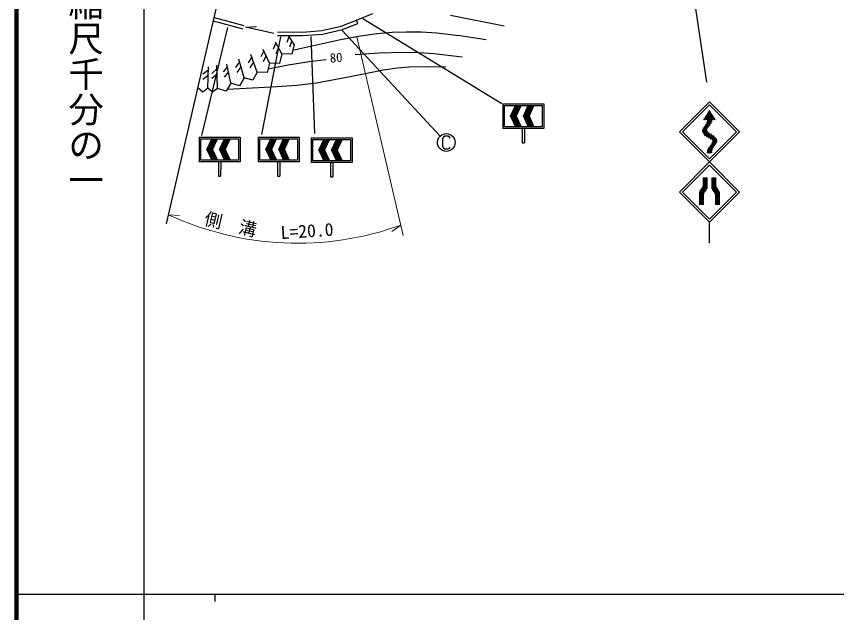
# Model space of a CAD drawing. Units: millimetres, scale not verified. Extents: x 40000 to 680000, y 20000 to 380000.
# Drawn here: x 40000 to 155822, y 202409 to 286630 of the extents above; entities that cross this region are included whole.
import ezdxf
from ezdxf.enums import TextEntityAlignment as Align

# ---------------------------------------------------------------- set-up
doc = ezdxf.new("R2010")
doc.units = ezdxf.units.MM
doc.header["$LTSCALE"] = 1000
for name, color, linetype, lineweight in [('M-BGD', 7, 'Continuous', 25), ('M-BGD-EXST', 7, 'Continuous', 25), ('M-BMK-OTRS', 5, 'Continuous', 25), ('M-STR-HTXT', 7, 'Continuous', 13), ('M-STR-STRC', 7, 'Continuous', 25), ('M-TTL', 2, 'Continuous', 140), ('M-TTL-BAND', 7, 'Continuous', 25)]:
    doc.layers.add(name, color=color, linetype=linetype, lineweight=lineweight)
doc.styles.add('@ＭＳ ゴシック', font='')
doc.styles.add('ＭＳ ゴシック', font='')
doc.styles.get('@ＭＳ ゴシック').set_extended_font_data('@MS Gothic')
doc.styles.get('ＭＳ ゴシック').set_extended_font_data('MS Gothic')

msp = doc.modelspace()

# ---------------------------------------------------------------- linework, layer by layer
at = {"layer": 'M-BGD'}
for p, q in [((67936, 286496), (72094, 285367)), ((85883, 285273), (88045, 286107)), ((88045, 286107), (90343, 287043)), ((88225, 285641), (88045, 286107)), ((108867, 285244), (101314, 286773)), ((66201, 269812), (69855, 285071)), ((67805, 286013), (71963, 284884)), ((72369, 285114), (73924, 285199)), ((76360, 284229), (72369, 285114)), ((83136, 284634), (85883, 285273)), ((86030, 284794), (88225, 285641)), ((76847, 283951), (80445, 283910)), ((76853, 284451), (80427, 284410)), ((78498, 283827), (78169, 282924)), ((79221, 282638), (78523, 283786)), ((80427, 284410), (83136, 284634)), ((80445, 283910), (83213, 284139)), ((83213, 284139), (86030, 284794)), ((76641, 282872), (76274, 281984)), ((77488, 281335), (76589, 282967)), ((78888, 283186), (78559, 282283)), ((79221, 282638), (78875, 281294)), ((74945, 281771), (74518, 280910)), ((75755, 280033), (74869, 281933)), ((77003, 282215), (76636, 281327)), ((72145, 277968), (71392, 280567)), ((73230, 280903), (72731, 280083)), ((74021, 278730), (73111, 281230)), ((75262, 281091), (74835, 280230)), ((77488, 281335), (77142, 279991)), ((78875, 281294), (77488, 281335)), ((67013, 276480), (67128, 279513)), ((68315, 279206), (67582, 278585)), ((68393, 276444), (68300, 279747)), ((69800, 279535), (69183, 278799)), ((70269, 277206), (69726, 279903)), ((71493, 280219), (70939, 279434)), ((71702, 279499), (71148, 278714)), ((73487, 280198), (72987, 279378)), ((75755, 280033), (75409, 278688)), ((77142, 279991), (75755, 280033)), ((67082, 278304), (66310, 277732)), ((67110, 279053), (66338, 278482)), ((68336, 278456), (67604, 277835)), ((69948, 278800), (69331, 278063)), ((74021, 278730), (73388, 277599)), ((75409, 278688), (74021, 278730)), ((70269, 277206), (69636, 276074)), ((71512, 276836), (70269, 277206)), ((72145, 277968), (71512, 276836)), ((73388, 277599), (72145, 277968)), ((66308, 275947), (65632, 276517)), ((67013, 276480), (66308, 275947)), ((67688, 275910), (67013, 276480)), ((68393, 276444), (67688, 275910)), ((69636, 276074), (68393, 276444))]:
    msp.add_line(p, q, dxfattribs=at)
for points in [[(106346, 283323), (102958, 283822), (99375, 284238), (97188, 284386), (95039, 284421), (93057, 284342), (90881, 284146), (88311, 283788), (85745, 283323), (79007, 281807)], [(87843, 281263), (91250, 281473), (94651, 281579), (96846, 281543), (98939, 281401), (102955, 280895)], [(75552, 279243), (78388, 279784), (81352, 280242), (83757, 280563)], [(100620, 279467), (98011, 279518), (95413, 279465), (93792, 279333), (91819, 279050), (87113, 278077), (82397, 277206), (79615, 276882), (76821, 276660), (69765, 276305)]]:
    msp.add_lwpolyline(points, dxfattribs=at)
at = {"layer": 'M-BGD-EXST'}
for p, q in [((86008, 284617), (99848, 269723)), ((100309, 269568), (100159, 269369)), ((100159, 269369), (100159, 268269)), ((100509, 269718), (100309, 269568)), ((100959, 269718), (100509, 269718)), ((101159, 269568), (100959, 269718)), ((101259, 269418), (101159, 269568)), ((100159, 268269), (100308, 268068)), ((100308, 268068), (100508, 267918)), ((100508, 267918), (100958, 267918)), ((100958, 267918), (101158, 268018)), ((101158, 268018), (101258, 268168))]:
    msp.add_line(p, q, dxfattribs=at)
msp.add_circle((100709, 268818), 1250, dxfattribs=at)
at = {"layer": 'M-BMK-OTRS'}
msp.add_line((61207, 257350), (68941, 290847), dxfattribs=at)
at = {"layer": 'M-STR-HTXT'}
for p, q in [((88092, 283723), (94631, 255656)), ((61501, 258621), (63052, 258482)), ((94286, 257135), (93009, 256243))]:
    msp.add_line(p, q, dxfattribs=at)
msp.add_arc((79693, 297579), 42996, 244.96812, 289.84074, dxfattribs=at)
at = {"layer": 'M-STR-STRC'}
for p, q in [((132864, 308313), (137430, 277335)), ((88912, 286328), (108559, 274335)), ((82131, 270103), (81616, 283800)), ((77299, 283728), (74613, 269958)), ((133621, 270307), (137865, 274548)), ((137865, 274548), (142106, 270303)), ((108688, 274295), (108686, 270795)), ((108688, 274295), (114488, 274293)), ((108936, 271045), (108938, 274045)), ((108938, 274045), (114238, 274043)), ((109787, 272545), (110487, 274044)), ((110187, 273402), (110587, 272544)), ((110259, 273556), (110659, 272698)), ((110331, 273710), (110731, 272852)), ((110403, 273864), (110802, 273006)), ((110474, 274017), (110874, 273159)), ((110587, 272544), (111287, 274044)), ((110605, 274044), (110946, 273313)), ((110749, 274044), (111018, 273467)), ((110892, 274044), (111089, 273621)), ((111036, 274044), (111161, 273774)), ((111179, 274044), (111233, 273928)), ((111587, 272544), (112287, 274043)), ((111987, 273401), (112387, 272543)), ((112059, 273555), (112459, 272697)), ((112131, 273709), (112531, 272851)), ((112203, 273863), (112602, 273005)), ((112274, 274017), (112674, 273159)), ((112387, 272543), (113087, 274043)), ((112405, 274043), (112746, 273312)), ((112549, 274043), (112818, 273466)), ((112692, 274043), (112889, 273620)), ((112836, 274043), (112961, 273774)), ((112979, 274043), (113033, 273927)), ((114238, 274043), (114236, 271043)), ((114488, 274293), (114486, 270793)), ((137865, 274123), (134045, 270307)), ((141682, 270303), (137865, 274123)), ((109787, 272545), (110486, 271044)), ((109828, 272633), (110569, 271044)), ((109900, 272787), (110712, 271044)), ((109972, 272941), (110855, 271044)), ((110044, 273095), (110999, 271044)), ((110116, 273248), (111142, 271044)), ((110587, 272544), (111286, 271044)), ((111587, 272544), (112286, 271043)), ((111628, 272633), (112369, 271043)), ((111700, 272786), (112512, 271043)), ((111772, 272940), (112655, 271043)), ((111844, 273094), (112799, 271043)), ((111916, 273248), (112942, 271043)), ((112387, 272543), (113086, 271043)), ((137091, 272235), (137219, 272037)), ((137169, 272355), (137373, 272037)), ((137246, 272475), (137978, 271336)), ((137323, 272595), (138056, 271455)), ((137401, 272716), (138128, 271583)), ((137478, 272836), (138188, 271730)), ((137555, 272956), (138217, 271926)), ((137633, 273076), (138300, 272036)), ((137710, 273196), (138455, 272036)), ((137787, 273316), (138610, 272036)), ((114236, 271043), (108936, 271045)), ((137014, 272115), (137064, 272037)), ((137088, 271037), (138699, 268529)), ((137169, 271152), (137501, 270635)), ((137251, 271264), (137567, 270772)), ((137329, 271383), (137645, 270893)), ((137403, 271509), (137726, 271006)), ((137466, 271652), (137811, 271114)), ((137510, 271823), (137896, 271223)), ((114486, 270793), (108686, 270795)), ((111436, 270794), (111435, 268785)), ((111736, 270794), (111735, 268785)), ((137862, 266062), (133621, 270307)), ((134045, 270307), (137862, 266487)), ((136816, 270499), (137280, 269776)), ((136862, 270668), (137560, 269581)), ((136929, 270804), (137808, 269436)), ((137006, 270925), (138067, 269273)), ((137819, 270140), (138776, 268650)), ((142106, 270303), (137862, 266062)), ((137862, 266487), (141682, 270303)), ((138067, 269995), (138846, 268781)), ((65796, 269590), (65795, 266090)), ((65796, 269590), (71596, 269587)), ((66045, 266339), (66046, 269339)), ((66046, 269339), (71346, 269337)), ((66895, 267839), (67596, 269339)), ((67368, 268850), (67767, 267993)), ((67439, 269004), (67839, 268146)), ((67511, 269158), (67911, 268300)), ((67583, 269312), (67983, 268454)), ((67695, 267839), (68396, 269338)), ((67714, 269339), (68054, 268608)), ((67857, 269339), (68126, 268761)), ((68001, 269339), (68198, 268915)), ((68144, 269339), (68270, 269069)), ((68288, 269338), (68342, 269223)), ((68695, 267838), (69396, 269338)), ((69168, 268850), (69567, 267992)), ((69239, 269003), (69639, 268145)), ((69311, 269157), (69711, 268299)), ((69383, 269311), (69783, 268453)), ((69495, 267838), (70196, 269338)), ((69514, 269338), (69854, 268607)), ((69657, 269338), (69926, 268761)), ((69801, 269338), (69998, 268914)), ((69944, 269338), (70070, 269068)), ((70088, 269338), (70142, 269222)), ((71346, 269337), (71345, 266337)), ((71596, 269587), (71595, 266087)), ((74137, 269586), (74135, 266086)), ((74137, 269586), (79937, 269583)), ((74385, 266336), (74386, 269336)), ((74386, 269336), (79686, 269334)), ((75236, 267835), (75936, 269335)), ((75708, 268847), (76108, 267989)), ((75780, 269001), (76179, 268143)), ((75851, 269154), (76251, 268296)), ((75923, 269308), (76323, 268450)), ((76036, 267835), (76736, 269335)), ((76054, 269335), (76395, 268604)), ((76198, 269335), (76466, 268758)), ((76341, 269335), (76538, 268912)), ((76484, 269335), (76610, 269065)), ((76628, 269335), (76682, 269219)), ((77036, 267835), (77736, 269334)), ((77508, 268846), (77908, 267988)), ((77580, 269000), (77979, 268142)), ((77651, 269154), (78051, 268296)), ((77723, 269307), (78123, 268449)), ((77836, 267834), (78536, 269334)), ((77854, 269334), (78195, 268603)), ((77998, 269334), (78266, 268757)), ((78141, 269334), (78338, 268911)), ((78284, 269334), (78410, 269064)), ((78428, 269334), (78482, 269218)), ((79686, 269334), (79685, 266334)), ((79937, 269583), (79935, 266083)), ((81616, 269489), (81614, 265989)), ((81616, 269489), (87416, 269486)), ((81864, 266239), (81866, 269239)), ((81866, 269239), (87166, 269237)), ((82715, 267739), (83415, 269238)), ((83187, 268750), (83587, 267892)), ((83259, 268904), (83659, 268046)), ((83331, 269057), (83730, 268199)), ((83403, 269211), (83802, 268353)), ((83515, 267738), (84215, 269238)), ((83533, 269238), (83874, 268507)), ((83677, 269238), (83946, 268661)), ((83820, 269238), (84018, 268815)), ((83964, 269238), (84089, 268968)), ((84107, 269238), (84161, 269122)), ((84515, 267738), (85215, 269237)), ((84987, 268749), (85387, 267891)), ((85059, 268903), (85459, 268045)), ((85131, 269057), (85530, 268199)), ((85203, 269210), (85602, 268352)), ((85315, 267737), (86015, 269237)), ((85333, 269237), (85674, 268506)), ((85477, 269237), (85746, 268660)), ((85620, 269237), (85818, 268814)), ((85764, 269237), (85889, 268968)), ((85907, 269237), (85961, 269121)), ((87166, 269237), (87164, 266237)), ((87416, 269486), (87414, 265986)), ((111435, 268785), (111735, 268785)), ((138219, 268796), (138537, 268299)), ((138266, 268962), (138619, 268413)), ((138336, 269816), (138900, 268938)), ((138680, 269521), (138885, 269202)), ((66895, 267839), (67594, 266339)), ((66937, 267928), (67677, 266339)), ((67009, 268082), (67821, 266339)), ((67081, 268235), (67964, 266339)), ((67152, 268389), (68107, 266339)), ((67224, 268543), (68251, 266338)), ((67296, 268697), (67695, 267839)), ((67695, 267839), (68394, 266338)), ((68695, 267838), (69394, 266338)), ((68737, 267927), (69477, 266338)), ((68809, 268081), (69621, 266338)), ((68881, 268235), (69764, 266338)), ((68952, 268388), (69907, 266338)), ((69024, 268542), (70051, 266338)), ((69096, 268696), (69495, 267838)), ((69495, 267838), (70194, 266338)), ((75236, 267835), (75935, 266335)), ((75277, 267924), (76017, 266335)), ((75349, 268078), (76161, 266335)), ((75421, 268232), (76304, 266335)), ((75493, 268386), (76448, 266335)), ((75564, 268539), (76591, 266335)), ((75636, 268693), (76036, 267835)), ((76036, 267835), (76735, 266335)), ((77036, 267835), (77735, 266334)), ((77077, 267923), (77817, 266334)), ((77149, 268077), (77961, 266334)), ((77221, 268231), (78104, 266334)), ((77293, 268385), (78248, 266334)), ((77364, 268539), (78391, 266334)), ((77436, 268692), (77836, 267834)), ((77836, 267834), (78535, 266334)), ((82715, 267739), (83414, 266238)), ((82757, 267827), (83497, 266238)), ((82828, 267981), (83640, 266238)), ((82900, 268135), (83784, 266238)), ((82972, 268289), (83927, 266238)), ((83044, 268442), (84070, 266238)), ((83115, 268596), (83515, 267738)), ((83515, 267738), (84214, 266238)), ((84515, 267738), (85214, 266237)), ((84557, 267827), (85297, 266237)), ((84628, 267980), (85440, 266237)), ((84700, 268134), (85584, 266237)), ((84772, 268288), (85727, 266237)), ((84844, 268442), (85870, 266237)), ((84915, 268595), (85315, 267737)), ((85315, 267737), (86014, 266237)), ((137525, 267710), (137789, 267300)), ((137584, 267860), (137943, 267300)), ((137654, 267991), (138098, 267300)), ((137732, 268110), (138207, 267371)), ((137814, 268223), (138207, 267611)), ((137899, 268331), (138246, 267791)), ((137983, 268442), (138309, 267934)), ((138066, 268552), (138379, 268066)), ((138147, 268667), (138457, 268184)), ((137499, 267510), (137634, 267300)), ((71595, 266087), (65795, 266090)), ((71345, 266337), (66045, 266339)), ((68545, 266088), (68544, 264080)), ((68845, 266088), (68844, 264080)), ((79935, 266083), (74135, 266086)), ((79685, 266334), (74385, 266336)), ((76885, 266085), (76884, 264076)), ((77185, 266085), (77184, 264076)), ((87414, 265986), (81614, 265989)), ((87164, 266237), (81864, 266239)), ((84364, 265988), (84363, 263979)), ((84664, 265988), (84663, 263979)), ((133617, 261822), (137862, 266062)), ((137861, 265638), (134041, 261821)), ((141678, 261818), (137861, 265638)), ((137862, 266062), (142102, 261818)), ((68544, 264080), (68844, 264080)), ((76884, 264076), (77184, 264076)), ((84363, 263979), (84663, 263979)), ((137009, 260002), (137011, 263888)), ((137140, 261631), (137141, 263888)), ((137270, 261840), (137271, 263888)), ((137400, 262050), (137401, 263888)), ((137530, 262259), (137531, 263888)), ((138191, 263888), (138190, 262259)), ((138321, 263888), (138320, 262050)), ((138451, 263888), (138450, 261840)), ((138581, 263888), (138580, 261630)), ((138711, 263888), (138709, 260001)), ((137858, 257577), (133617, 261822)), ((134041, 261821), (137858, 258001)), ((136489, 260002), (136490, 261911)), ((136619, 260002), (136620, 262121)), ((136749, 260002), (136750, 262330)), ((136879, 260002), (136880, 262540)), ((137858, 258001), (141678, 261818)), ((142102, 261818), (137858, 257577)), ((138840, 262539), (138839, 260001)), ((138970, 262329), (138969, 260001)), ((139100, 262120), (139099, 260001)), ((139230, 261910), (139229, 260001)), ((137857, 254577), (137858, 257577))]:
    msp.add_line(p, q, dxfattribs=at)
at = {"layer": 'M-TTL'}
msp.add_line((40000, 380000), (40000, 20000), dxfattribs=at)
at = {"layer": 'M-TTL-BAND'}
for p, q in [((58000, 370000), (58000, 20000)), ((40000, 205000), (579000, 205000)), ((68000, 205000), (68000, 204000))]:
    msp.add_line(p, q, dxfattribs=at)

# ---------------------------------------------------------------- texts
at = {"layer": 'M-BGD', "style": 'ＭＳ ゴシック'}
msp.add_text('80', height=1320, rotation=4.775, dxfattribs=at).set_placement((84340, 279688), align=Align.BOTTOM_LEFT)
at = {"layer": 'M-STR-HTXT', "style": 'ＭＳ ゴシック'}
for s, rotation, p in [('側\u3000溝', 346.575, (66263, 256714)), ('L=20.0', 3.775, (77401, 254614))]:
    msp.add_text(s, height=1833, rotation=rotation, dxfattribs=at).set_placement(p, align=Align.BOTTOM_LEFT)
at = {"layer": 'M-TTL-BAND', "style": '@ＭＳ ゴシック'}
msp.add_text('縮尺千分の一', height=3666, rotation=270, dxfattribs=at).set_placement((49777, 261030), align=Align.MIDDLE_RIGHT)

doc.saveas('drawing.dxf')
